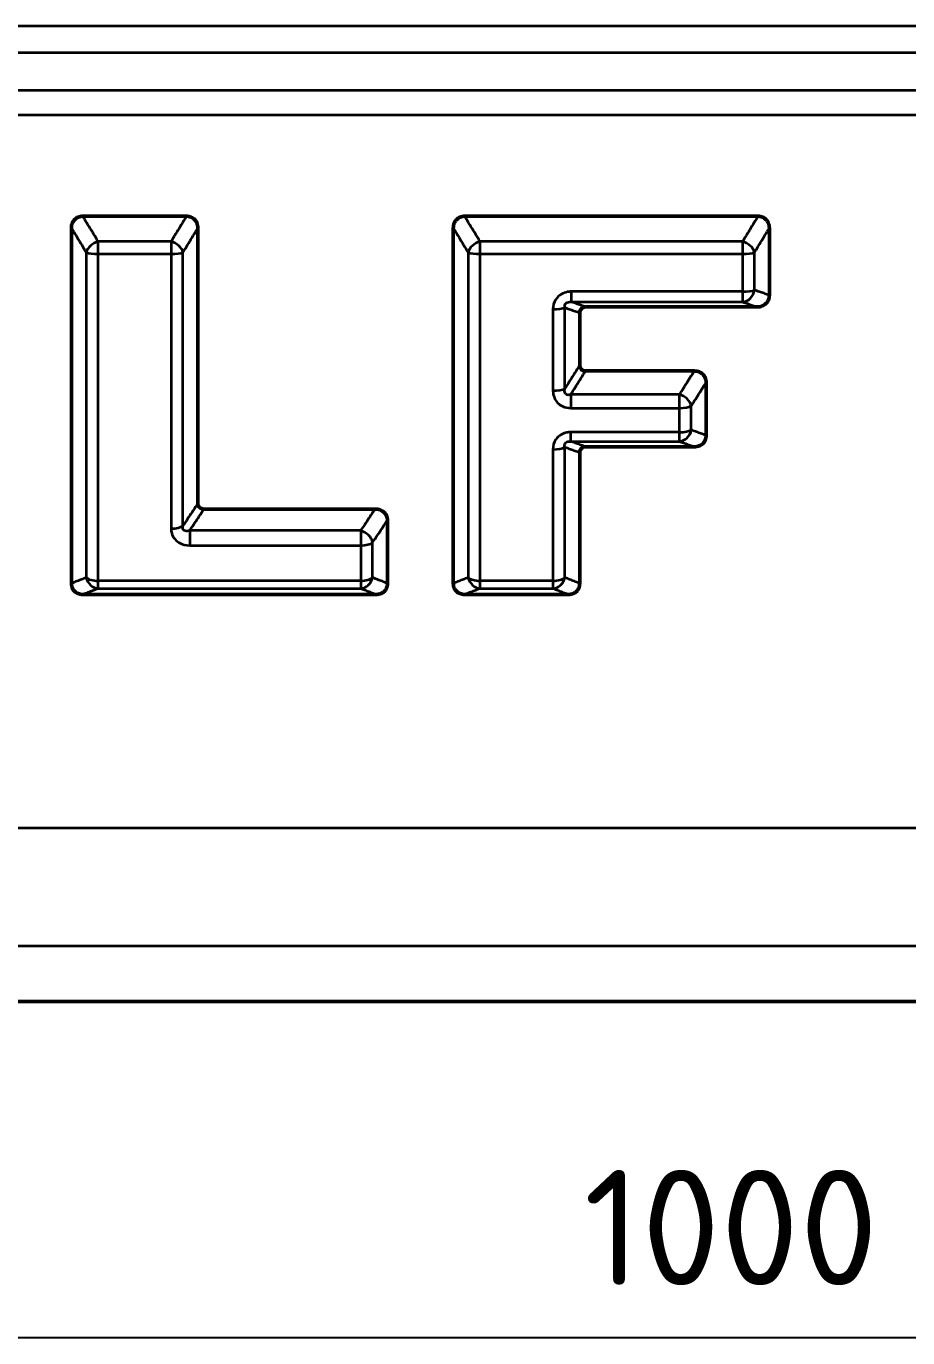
# Model space of a CAD drawing. Header units: millimetres. Extents: x 0 to 2181, y -65 to 1050.
# Drawn here: x 804.7 to 871.7, y 574.1 to 673.7 of the extents above; entities that cross this region are included whole.
import ezdxf

# ---------------------------------------------------------------- set-up
doc = ezdxf.new("R2010")
doc.units = ezdxf.units.MM
doc.header["$LTSCALE"] = 2.5
for name, color, linetype, lineweight in [('Bemaßung (ISO)', 7, 'Continuous', 25), ('Sichtbar (ISO)', 7, 'Continuous', 50), ('Sichtbar schmal (ISO)', 7, 'Continuous', 35)]:
    doc.layers.add(name, color=color, linetype=linetype, lineweight=lineweight)
doc.styles.add('Notiztext (DIN)', font='isocpeur.ttf')

msp = doc.modelspace()

# ---------------------------------------------------------------- linework, layer by layer
at = {"layer": 'Bemaßung (ISO)'}
msp.add_line((1357.662, 574.13), (357.662, 574.13), dxfattribs=at)
at = {"layer": 'Sichtbar (ISO)'}
for p, q in [((808.157, 631.415), (808.157, 658.403)), ((809.02, 659.301), (816.895, 659.301)), ((817.757, 658.403), (817.757, 637.49)), ((837.157, 631.415), (837.157, 658.403)), ((838.02, 659.301), (860.295, 659.301)), ((861.157, 658.403), (861.157, 653.301)), ((860.223, 652.413), (847.224, 652.413)), ((846.757, 651.97), (846.757, 647.989)), ((847.205, 647.551), (855.46, 647.551)), ((856.357, 646.674), (856.357, 642.658)), ((855.461, 641.792), (847.204, 641.792)), ((846.757, 641.361), (846.757, 631.415)), ((818.227, 637.066), (831.215, 637.066)), ((832.157, 636.215), (832.157, 631.415)), ((831.317, 630.583), (808.998, 630.583)), ((845.917, 630.583), (837.998, 630.583)), ((1351.662, 599.661), (363.662, 599.661))]:
    msp.add_line(p, q, dxfattribs=at)
for points, knots in [([(808.157, 658.403), (808.157, 658.537), (808.181, 658.67), (808.276, 658.896), (808.338, 658.989), (808.492, 659.139), (808.579, 659.196), (808.785, 659.28), (808.902, 659.301), (809.02, 659.301)], [0, 0, 0, 0, 0.0408873, 0.0408873, 0.0747294, 0.0747294, 0.1063303, 0.1063303, 0.1418583, 0.1418583, 0.1418583, 0.1418583]), ([(816.895, 659.301), (817.013, 659.301), (817.131, 659.28), (817.339, 659.195), (817.428, 659.136), (817.578, 658.987), (817.636, 658.899), (817.705, 658.741), (817.724, 658.676), (817.751, 658.542), (817.757, 658.473), (817.757, 658.403)], [0, 0, 0, 0, 0.0356312, 0.0356312, 0.0677717, 0.0677717, 0.0998289, 0.0998289, 0.1202428, 0.1202428, 0.1415178, 0.1415178, 0.1415178, 0.1415178]), ([(837.157, 658.403), (837.157, 658.537), (837.181, 658.67), (837.276, 658.896), (837.338, 658.989), (837.492, 659.139), (837.579, 659.196), (837.785, 659.28), (837.902, 659.301), (838.02, 659.301)], [0, 0, 0, 0, 0.0408873, 0.0408873, 0.0747294, 0.0747294, 0.1063303, 0.1063303, 0.1418583, 0.1418583, 0.1418583, 0.1418583]), ([(860.295, 659.301), (860.413, 659.301), (860.531, 659.28), (860.739, 659.195), (860.828, 659.136), (860.978, 658.987), (861.036, 658.899), (861.105, 658.741), (861.124, 658.676), (861.151, 658.542), (861.157, 658.473), (861.157, 658.403)], [0, 0, 0, 0, 0.0356305, 0.0356305, 0.0677733, 0.0677733, 0.0998277, 0.0998277, 0.120245, 0.120245, 0.1415178, 0.1415178, 0.1415178, 0.1415178]), ([(847.224, 652.413), (847.157, 652.413), (847.09, 652.401), (846.974, 652.354), (846.925, 652.322), (846.845, 652.243), (846.814, 652.197), (846.769, 652.091), (846.757, 652.031), (846.757, 651.97)], [0, 0, 0, 0, 0.02008987, 0.02008987, 0.03773971, 0.03773971, 0.05457393, 0.05457393, 0.07322734, 0.07322734, 0.07322734, 0.07322734]), ([(861.157, 653.301), (861.157, 653.178), (861.134, 653.058), (861.042, 652.841), (860.978, 652.748), (860.815, 652.591), (860.72, 652.531), (860.492, 652.437), (860.358, 652.413), (860.223, 652.413)], [0, 0, 0, 0, 0.037585, 0.037585, 0.0721212, 0.0721212, 0.1061635, 0.1061635, 0.1466204, 0.1466204, 0.1466204, 0.1466204]), ([(846.757, 647.989), (846.757, 647.926), (846.769, 647.864), (846.816, 647.756), (846.847, 647.71), (846.926, 647.635), (846.971, 647.606), (847.079, 647.562), (847.142, 647.551), (847.205, 647.551)], [0, 0, 0, 0, 0.01950361, 0.01950361, 0.03648029, 0.03648029, 0.052793, 0.052793, 0.07178208, 0.07178208, 0.07178208, 0.07178208]), ([(855.46, 647.551), (855.587, 647.551), (855.712, 647.529), (855.931, 647.441), (856.025, 647.381), (856.18, 647.229), (856.24, 647.14), (856.334, 646.927), (856.357, 646.801), (856.357, 646.674)], [0, 0, 0, 0, 0.0379163, 0.0379163, 0.0715944, 0.0715944, 0.1044454, 0.1044454, 0.1438272, 0.1438272, 0.1438272, 0.1438272]), ([(856.357, 642.658), (856.357, 642.534), (856.334, 642.41), (856.241, 642.196), (856.178, 642.106), (856.02, 641.957), (855.929, 641.9), (855.712, 641.814), (855.587, 641.792), (855.461, 641.792)], [0, 0, 0, 0, 0.0390959, 0.0390959, 0.0731979, 0.0731979, 0.1059414, 0.1059414, 0.1438586, 0.1438586, 0.1438586, 0.1438586]), ([(847.204, 641.792), (847.141, 641.792), (847.079, 641.781), (846.97, 641.738), (846.923, 641.708), (846.846, 641.634), (846.816, 641.591), (846.769, 641.486), (846.757, 641.424), (846.757, 641.361)], [0, 0, 0, 0, 0.01889841, 0.01889841, 0.03566347, 0.03566347, 0.05201727, 0.05201727, 0.07170254, 0.07170254, 0.07170254, 0.07170254]), ([(817.757, 637.49), (817.757, 637.432), (817.769, 637.375), (817.815, 637.272), (817.847, 637.227), (817.928, 637.152), (817.975, 637.123), (818.091, 637.077), (818.159, 637.066), (818.227, 637.066)], [0, 0, 0, 0, 0.0186484, 0.0186484, 0.03583133, 0.03583133, 0.05290136, 0.05290136, 0.07340317, 0.07340317, 0.07340317, 0.07340317]), ([(831.215, 637.066), (831.351, 637.066), (831.485, 637.043), (831.72, 636.951), (831.819, 636.89), (831.982, 636.736), (832.045, 636.647), (832.135, 636.444), (832.157, 636.33), (832.157, 636.215)], [0, 0, 0, 0, 0.0406708, 0.0406708, 0.0764222, 0.0764222, 0.1104261, 0.1104261, 0.1475409, 0.1475409, 0.1475409, 0.1475409]), ([(808.998, 630.583), (808.885, 630.583), (808.773, 630.601), (808.574, 630.676), (808.489, 630.727), (808.342, 630.86), (808.284, 630.94), (808.214, 631.086), (808.193, 631.149), (808.164, 631.279), (808.157, 631.347), (808.157, 631.415)], [0, 0, 0, 0, 0.0340297, 0.0340297, 0.0648915, 0.0648915, 0.0964832, 0.0964832, 0.1179801, 0.1179801, 0.1405379, 0.1405379, 0.1405379, 0.1405379]), ([(832.157, 631.415), (832.157, 631.287), (832.133, 631.159), (832.036, 630.948), (831.975, 630.862), (831.823, 630.725), (831.738, 630.674), (831.539, 630.601), (831.429, 630.583), (831.317, 630.583)], [0, 0, 0, 0, 0.0424636, 0.0424636, 0.0763046, 0.0763046, 0.1072296, 0.1072296, 0.1410173, 0.1410173, 0.1410173, 0.1410173]), ([(837.998, 630.583), (837.885, 630.583), (837.773, 630.601), (837.574, 630.676), (837.489, 630.727), (837.342, 630.86), (837.284, 630.94), (837.214, 631.086), (837.193, 631.149), (837.164, 631.279), (837.157, 631.347), (837.157, 631.415)], [0, 0, 0, 0, 0.0340297, 0.0340297, 0.0648915, 0.0648915, 0.0964832, 0.0964832, 0.1179801, 0.1179801, 0.1405379, 0.1405379, 0.1405379, 0.1405379]), ([(846.757, 631.415), (846.757, 631.287), (846.733, 631.159), (846.636, 630.948), (846.575, 630.862), (846.423, 630.725), (846.338, 630.674), (846.14, 630.601), (846.029, 630.583), (845.917, 630.583)], [0, 0, 0, 0, 0.042463, 0.042463, 0.076304, 0.076304, 0.1072292, 0.1072292, 0.1410173, 0.1410173, 0.1410173, 0.1410173])]:
    msp.add_open_spline(points, degree=3, knots=knots, dxfattribs=at)
at = {"layer": 'Sichtbar schmal (ISO)'}
for p, q in [((974.235, 673.732), (741.09, 673.732)), ((741.09, 671.732), (974.235, 671.732)), ((974.736, 668.843), (740.589, 668.843)), ((740.589, 667.012), (974.736, 667.012)), ((815.723, 657.383), (810.192, 657.383)), ((810.192, 656.444), (810.192, 657.383)), ((815.723, 657.383), (815.723, 656.444)), ((859.123, 657.383), (839.192, 657.383)), ((839.192, 656.444), (839.192, 657.383)), ((859.123, 657.383), (859.123, 656.444)), ((810.192, 656.444), (815.723, 656.444)), ((839.192, 656.444), (859.123, 656.444)), ((846.128, 652.795), (846.128, 653.578)), ((859.122, 653.578), (846.128, 653.578)), ((859.122, 653.578), (859.122, 652.795)), ((846.128, 652.795), (859.122, 652.795)), ((846.072, 645.763), (846.072, 644.739)), ((854.321, 645.763), (846.072, 645.763)), ((854.321, 645.763), (854.321, 644.739)), ((846.072, 644.739), (854.321, 644.739)), ((846.072, 642.204), (846.072, 642.904)), ((854.321, 642.904), (846.072, 642.904)), ((854.321, 642.904), (854.321, 642.204)), ((846.072, 642.204), (854.321, 642.204)), ((817.143, 635.433), (817.143, 634.306)), ((830.123, 635.433), (817.143, 635.433)), ((830.123, 635.433), (830.123, 634.306)), ((817.143, 634.306), (830.123, 634.306)), ((810.191, 631.042), (810.191, 631.622)), ((830.124, 631.622), (810.191, 631.622)), ((830.124, 631.622), (830.124, 631.042)), ((839.191, 631.042), (839.191, 631.622)), ((844.724, 631.622), (839.191, 631.622)), ((844.724, 631.622), (844.724, 631.042)), ((810.191, 631.042), (830.124, 631.042)), ((839.191, 631.042), (844.724, 631.042)), ((736.122, 612.844), (979.203, 612.844)), ((736.371, 603.899), (978.954, 603.899))]:
    msp.add_line(p, q, dxfattribs=at)
for centre, major_axis, ratio, start_param, end_param in [((810.192, 656.632), (-0.853, -0.522), 0.696904, 4.309109, 5.663298), ((815.723, 656.632), (-0.853, 0.522), 0.696904, 3.76148, 5.115669), ((839.192, 656.632), (-0.853, -0.522), 0.696904, 4.309109, 5.663298), ((859.123, 656.632), (-0.853, 0.522), 0.696904, 3.76148, 5.115669), ((810.192, 656.632), (-1, 0), 0.187569, 0.438034, 1.570766), ((815.723, 656.632), (-1, 0), 0.187569, 1.570827, 2.703559), ((839.192, 656.632), (-1, 0), 0.187569, 0.438034, 1.570766), ((859.123, 656.632), (-1, 0), 0.187569, 1.570827, 2.703559), ((859.122, 653.783), (1, 0), 0.205963, 4.712418, 5.845766), ((859.122, 653.783), (-0.328, -0.945), 0.90549, 0.365678, 1.78665), ((844.722, 652.454), (1, 0), 0.215025, 4.712417, 5.846019), ((844.722, 646.318), (1, 0), 0.261355, 4.712401, 5.846792), ((854.321, 645.011), (-0.843, 0.538), 0.692701, 3.740619, 5.128666), ((854.321, 645.011), (-1, 0), 0.272306, 1.570802, 2.705253), ((854.321, 643.192), (1, 0), 0.288273, 4.712383, 5.846833), ((854.321, 643.192), (-0.339, -0.941), 0.91099, 0.376788, 1.764752), ((844.722, 641.897), (1, 0), 0.300191, 4.712372, 5.846754), ((815.722, 635.946), (1, 0), 0.361641, 4.712287, 5.845349), ((830.123, 634.682), (-0.83, 0.557), 0.687276, 3.713759, 5.144489), ((830.123, 634.682), (-1, 0), 0.376322, 1.570665, 2.703163), ((810.191, 632.031), (1, -0.001), 0.40926, 3.581738, 4.712606), ((810.191, 632.031), (0.358, -0.934), 0.919136, 4.549938, 5.887759), ((830.124, 632.031), (1, 0.001), 0.40926, 4.712172, 5.84304), ((830.124, 632.031), (0.358, 0.934), 0.919136, 3.537019, 4.87484), ((839.191, 632.031), (1, -0.001), 0.40926, 3.581738, 4.712606), ((839.191, 632.031), (0.358, -0.934), 0.919136, 4.549938, 5.887759), ((844.724, 632.031), (1, 0.001), 0.40926, 4.712172, 5.84304), ((844.724, 632.031), (0.358, 0.934), 0.919136, 3.537019, 4.87484)]:
    msp.add_ellipse(centre, major_axis=major_axis, ratio=ratio, start_param=start_param, end_param=end_param, dxfattribs=at)
for points, knots in [([(808.157, 658.403), (808.273, 658.212), (808.39, 658.022), (808.622, 657.641), (808.738, 657.451), (808.854, 657.26), (808.965, 657.079), (809.075, 656.898), (809.219, 656.662), (809.253, 656.607), (809.287, 656.552)], [-0.3636161, -0.3636161, -0.3636161, -0.3636161, -0.2703775, -0.2703775, -0.1771389, -0.1771389, -0.1771389, -0.0885695, -0.0885695, -0.0615652, -0.0615652, -0.0615652, -0.0615652]), ([(810.192, 657.383), (810.159, 657.438), (810.125, 657.493), (809.981, 657.729), (809.87, 657.91), (809.76, 658.09), (809.643, 658.28), (809.527, 658.47), (809.295, 658.851), (809.179, 659.041), (809.063, 659.231), (809.049, 659.254), (809.035, 659.278), (809.02, 659.301)], [0.0615652, 0.0615652, 0.0615652, 0.0615652, 0.0885695, 0.0885695, 0.1771389, 0.1771389, 0.1771389, 0.2703775, 0.2703775, 0.3636161, 0.3636161, 0.3636161, 0.3750396, 0.3750396, 0.3750396, 0.3750396]), ([(816.895, 659.301), (816.88, 659.278), (816.866, 659.254), (816.852, 659.231), (816.736, 659.041), (816.62, 658.851), (816.388, 658.472), (816.272, 658.282), (816.156, 658.092), (816.046, 657.911), (815.935, 657.73), (815.79, 657.494), (815.757, 657.439), (815.723, 657.383)], [-0.0114235, -0.0114235, -0.0114235, -0.0114235, 0, 0, 0, 0.093095, 0.093095, 0.1861901, 0.1861901, 0.1861901, 0.2749031, 0.2749031, 0.3020509, 0.3020509, 0.3020509, 0.3020509]), ([(816.628, 656.552), (816.662, 656.607), (816.696, 656.663), (816.841, 656.899), (816.951, 657.081), (817.062, 657.262), (817.178, 657.452), (817.294, 657.642), (817.526, 658.022), (817.642, 658.213), (817.757, 658.403)], [-0.3020509, -0.3020509, -0.3020509, -0.3020509, -0.2749031, -0.2749031, -0.1861901, -0.1861901, -0.1861901, -0.093095, -0.093095, 0, 0, 0, 0]), ([(837.157, 658.403), (837.273, 658.212), (837.39, 658.022), (837.622, 657.641), (837.738, 657.451), (837.854, 657.26), (837.965, 657.079), (838.075, 656.898), (838.219, 656.662), (838.253, 656.607), (838.287, 656.552)], [0, 0, 0, 0, 0.0932386, 0.0932386, 0.1864772, 0.1864772, 0.1864772, 0.2750466, 0.2750466, 0.3020509, 0.3020509, 0.3020509, 0.3020509]), ([(839.192, 657.383), (839.159, 657.438), (839.125, 657.493), (838.981, 657.729), (838.87, 657.91), (838.76, 658.09), (838.643, 658.28), (838.527, 658.47), (838.295, 658.851), (838.179, 659.041), (838.063, 659.231), (838.049, 659.254), (838.035, 659.278), (838.02, 659.301)], [-0.3020509, -0.3020509, -0.3020509, -0.3020509, -0.2750466, -0.2750466, -0.1864772, -0.1864772, -0.1864772, -0.0932386, -0.0932386, 0, 0, 0, 0.0114235, 0.0114235, 0.0114235, 0.0114235]), ([(860.295, 659.301), (860.28, 659.278), (860.266, 659.254), (860.252, 659.231), (860.142, 659.05), (860.031, 658.87), (859.811, 658.508), (859.7, 658.328), (859.59, 658.147), (859.474, 657.957), (859.357, 657.767), (859.202, 657.512), (859.162, 657.448), (859.123, 657.383)], [-0.0114235, -0.0114235, -0.0114235, -0.0114235, 0, 0, 0, 0.0886044, 0.0886044, 0.1772088, 0.1772088, 0.1772088, 0.2704125, 0.2704125, 0.3020509, 0.3020509, 0.3020509, 0.3020509]), ([(860.028, 656.552), (860.068, 656.617), (860.107, 656.681), (860.263, 656.936), (860.379, 657.126), (860.495, 657.317), (860.606, 657.498), (860.716, 657.679), (860.937, 658.041), (861.047, 658.222), (861.157, 658.403)], [-0.3020509, -0.3020509, -0.3020509, -0.3020509, -0.2704125, -0.2704125, -0.1772088, -0.1772088, -0.1772088, -0.0886044, -0.0886044, 0, 0, 0, 0]), ([(809.287, 656.552), (809.287, 652.328), (809.287, 648.132), (809.287, 639.866), (809.287, 635.793), (809.286, 631.857)], [-2.573691, -2.573691, -2.573691, -2.573691, -1.286846, -1.286846, 0, 0, 0, 0]), ([(810.191, 631.622), (810.193, 635.586), (810.193, 639.683), (810.193, 647.991), (810.193, 652.205), (810.192, 656.444)], [0, 0, 0, 0, 1.286846, 1.286846, 2.573691, 2.573691, 2.573691, 2.573691]), ([(815.723, 656.444), (815.722, 652.903), (815.722, 649.382), (815.721, 642.412), (815.722, 638.963), (815.722, 635.585)], [0, 0, 0, 0, 1.074717, 1.074717, 2.149434, 2.149434, 2.149434, 2.149434]), ([(816.628, 635.793), (816.628, 639.15), (816.628, 642.58), (816.628, 649.517), (816.628, 653.024), (816.628, 656.552)], [-2.149434, -2.149434, -2.149434, -2.149434, -1.074717, -1.074717, 0, 0, 0, 0]), ([(838.287, 656.552), (838.287, 652.328), (838.287, 648.132), (838.287, 639.866), (838.287, 635.793), (838.286, 631.857)], [-2.573691, -2.573691, -2.573691, -2.573691, -1.286846, -1.286846, 0, 0, 0, 0]), ([(839.191, 631.622), (839.193, 635.586), (839.193, 639.683), (839.193, 647.991), (839.193, 652.205), (839.192, 656.444)], [0, 0, 0, 0, 1.286846, 1.286846, 2.573691, 2.573691, 2.573691, 2.573691]), ([(859.123, 656.444), (859.123, 655.966), (859.123, 655.487), (859.122, 654.532), (859.122, 654.054), (859.122, 653.578)], [0, 0, 0, 0, 0.1452473, 0.1452473, 0.2904946, 0.2904946, 0.2904946, 0.2904946]), ([(860.028, 653.696), (860.028, 654.171), (860.028, 654.647), (860.028, 655.599), (860.028, 656.075), (860.028, 656.552)], [-0.2904946, -0.2904946, -0.2904946, -0.2904946, -0.1452473, -0.1452473, 0, 0, 0, 0]), ([(846.128, 653.578), (846.027, 653.578), (845.926, 653.569), (845.669, 653.52), (845.516, 653.465), (845.195, 653.282), (845.039, 653.136), (844.79, 652.746), (844.722, 652.492), (844.722, 652.239)], [0, 0, 0, 0, 0.0302154, 0.0302154, 0.07856, 0.07856, 0.141408, 0.141408, 0.2186298, 0.2186298, 0.2186298, 0.2186298]), ([(861.157, 653.301), (861.148, 653.304), (861.138, 653.308), (861.129, 653.311), (861.023, 653.348), (860.917, 653.385), (860.705, 653.459), (860.599, 653.497), (860.493, 653.534), (860.37, 653.577), (860.248, 653.619), (860.093, 653.673), (860.061, 653.685), (860.028, 653.696)], [-0.0071672, -0.0071672, -0.0071672, -0.0071672, 0, 0, 0, 0.0794946, 0.0794946, 0.1589892, 0.1589892, 0.1589892, 0.2505337, 0.2505337, 0.274878, 0.274878, 0.274878, 0.274878]), ([(845.628, 652.363), (845.605, 652.454), (845.613, 652.544), (845.688, 652.676), (845.743, 652.723), (845.868, 652.777), (845.931, 652.791), (846.04, 652.799), (846.084, 652.799), (846.128, 652.795)], [-0.2186298, -0.2186298, -0.2186298, -0.2186298, -0.141408, -0.141408, -0.07856, -0.07856, -0.0302154, -0.0302154, 0, 0, 0, 0]), ([(847.224, 652.413), (847.219, 652.414), (847.215, 652.416), (847.21, 652.417), (847.092, 652.459), (846.973, 652.5), (846.736, 652.583), (846.617, 652.625), (846.498, 652.666), (846.386, 652.705), (846.274, 652.744), (846.151, 652.787), (846.139, 652.791), (846.128, 652.795)], [-0.0033157, -0.0033157, -0.0033157, -0.0033157, 0, 0, 0, 0.0893542, 0.0893542, 0.1787083, 0.1787083, 0.1787083, 0.2627045, 0.2627045, 0.2713695, 0.2713695, 0.2713695, 0.2713695]), ([(859.122, 652.795), (859.155, 652.784), (859.187, 652.773), (859.342, 652.719), (859.464, 652.676), (859.587, 652.634), (859.693, 652.597), (859.799, 652.56), (860.011, 652.487), (860.117, 652.45), (860.223, 652.413)], [-0.274878, -0.274878, -0.274878, -0.274878, -0.2505337, -0.2505337, -0.1589892, -0.1589892, -0.1589892, -0.0794946, -0.0794946, 0, 0, 0, 0]), ([(844.722, 652.239), (844.722, 651.204), (844.722, 650.17), (844.722, 648.109), (844.722, 647.082), (844.722, 646.057)], [0, 0, 0, 0, 0.3158512, 0.3158512, 0.6317023, 0.6317023, 0.6317023, 0.6317023]), ([(845.628, 646.208), (845.628, 647.228), (845.628, 648.251), (845.628, 650.303), (845.628, 651.332), (845.628, 652.363)], [-0.6317023, -0.6317023, -0.6317023, -0.6317023, -0.3158512, -0.3158512, 0, 0, 0, 0]), ([(845.628, 652.363), (845.655, 652.353), (845.682, 652.344), (845.821, 652.296), (845.933, 652.257), (846.045, 652.218), (846.164, 652.177), (846.283, 652.136), (846.52, 652.053), (846.639, 652.012), (846.757, 651.97)], [-0.2831053, -0.2831053, -0.2831053, -0.2831053, -0.2627045, -0.2627045, -0.1787083, -0.1787083, -0.1787083, -0.0893542, -0.0893542, 0, 0, 0, 0]), ([(846.757, 647.989), (846.756, 647.986), (846.754, 647.983), (846.752, 647.98), (846.634, 647.794), (846.516, 647.608), (846.28, 647.236), (846.163, 647.05), (846.044, 646.864), (845.93, 646.684), (845.816, 646.504), (845.677, 646.285), (845.652, 646.247), (845.628, 646.208)], [-0.0014552, -0.0014552, -0.0014552, -0.0014552, 0, 0, 0, 0.0917967, 0.0917967, 0.1835934, 0.1835934, 0.1835934, 0.2723999, 0.2723999, 0.2915319, 0.2915319, 0.2915319, 0.2915319]), ([(846.072, 645.763), (846.1, 645.806), (846.127, 645.85), (846.269, 646.073), (846.383, 646.253), (846.498, 646.434), (846.616, 646.62), (846.734, 646.806), (846.969, 647.179), (847.087, 647.365), (847.205, 647.551)], [-0.2937934, -0.2937934, -0.2937934, -0.2937934, -0.2723999, -0.2723999, -0.1835934, -0.1835934, -0.1835934, -0.0917967, -0.0917967, 0, 0, 0, 0]), ([(855.46, 647.551), (855.457, 647.546), (855.454, 647.542), (855.451, 647.537), (855.343, 647.366), (855.234, 647.196), (855.017, 646.854), (854.908, 646.684), (854.8, 646.513), (854.689, 646.34), (854.579, 646.166), (854.419, 645.916), (854.37, 645.84), (854.321, 645.763)], [-0.0023233, -0.0023233, -0.0023233, -0.0023233, 0, 0, 0, 0.0841927, 0.0841927, 0.1683853, 0.1683853, 0.1683853, 0.2538572, 0.2538572, 0.2916981, 0.2916981, 0.2916981, 0.2916981]), ([(855.228, 644.896), (855.277, 644.973), (855.326, 645.05), (855.485, 645.301), (855.596, 645.474), (855.706, 645.648), (855.815, 645.819), (855.923, 645.99), (856.14, 646.332), (856.249, 646.503), (856.357, 646.674)], [-0.2916981, -0.2916981, -0.2916981, -0.2916981, -0.2538572, -0.2538572, -0.1683853, -0.1683853, -0.1683853, -0.0841927, -0.0841927, 0, 0, 0, 0]), ([(844.722, 646.057), (844.722, 645.87), (844.756, 645.683), (844.948, 645.235), (845.172, 645.003), (845.642, 644.782), (845.857, 644.739), (846.072, 644.739)], [0, 0, 0, 0, 0.0576064, 0.0576064, 0.1497767, 0.1497767, 0.2142389, 0.2142389, 0.2142389, 0.2142389]), ([(846.072, 645.763), (845.979, 645.729), (845.89, 645.717), (845.71, 645.753), (845.638, 645.833), (845.603, 646.026), (845.608, 646.114), (845.628, 646.208)], [-0.2142389, -0.2142389, -0.2142389, -0.2142389, -0.1497767, -0.1497767, -0.0576064, -0.0576064, 0, 0, 0, 0]), ([(854.321, 644.739), (854.321, 644.433), (854.321, 644.126), (854.321, 643.515), (854.321, 643.209), (854.321, 642.904)], [0, 0, 0, 0, 0.0947583, 0.0947583, 0.1895166, 0.1895166, 0.1895166, 0.1895166]), ([(855.228, 643.07), (855.228, 643.374), (855.228, 643.678), (855.228, 644.287), (855.228, 644.591), (855.228, 644.896)], [-0.1895166, -0.1895166, -0.1895166, -0.1895166, -0.0947583, -0.0947583, 0, 0, 0, 0]), ([(846.072, 642.904), (845.977, 642.904), (845.882, 642.896), (845.639, 642.851), (845.494, 642.8), (845.191, 642.631), (845.044, 642.495), (844.791, 642.117), (844.722, 641.855), (844.722, 641.596)], [0, 0, 0, 0, 0.0285232, 0.0285232, 0.0741604, 0.0741604, 0.1334887, 0.1334887, 0.2141774, 0.2141774, 0.2141774, 0.2141774]), ([(856.357, 642.658), (856.249, 642.698), (856.141, 642.737), (855.924, 642.817), (855.815, 642.856), (855.707, 642.896), (855.596, 642.936), (855.486, 642.976), (855.326, 643.035), (855.277, 643.053), (855.228, 643.07)], [0, 0, 0, 0, 0.0841234, 0.0841234, 0.1682468, 0.1682468, 0.1682468, 0.2536747, 0.2536747, 0.2917674, 0.2917674, 0.2917674, 0.2917674]), ([(844.722, 641.596), (844.722, 639.904), (844.722, 638.223), (844.723, 634.894), (844.723, 633.246), (844.724, 631.622)], [0, 0, 0, 0, 0.527394, 0.527394, 1.054789, 1.054789, 1.054789, 1.054789]), ([(845.628, 641.77), (845.6, 641.865), (845.602, 641.959), (845.67, 642.09), (845.72, 642.135), (845.833, 642.186), (845.89, 642.2), (845.99, 642.208), (846.031, 642.207), (846.072, 642.204)], [-0.2141774, -0.2141774, -0.2141774, -0.2141774, -0.1334887, -0.1334887, -0.0741604, -0.0741604, -0.0285232, -0.0285232, 0, 0, 0, 0]), ([(845.629, 631.857), (845.628, 633.47), (845.628, 635.107), (845.628, 638.415), (845.628, 640.086), (845.628, 641.77)], [-1.054789, -1.054789, -1.054789, -1.054789, -0.527394, -0.527394, 0, 0, 0, 0]), ([(845.628, 641.77), (845.654, 641.76), (845.68, 641.751), (845.822, 641.7), (845.938, 641.658), (846.054, 641.616), (846.17, 641.574), (846.287, 641.532), (846.519, 641.448), (846.635, 641.406), (846.751, 641.364), (846.753, 641.363), (846.755, 641.362), (846.757, 641.361)], [0.0697074, 0.0697074, 0.0697074, 0.0697074, 0.0900983, 0.0900983, 0.1801965, 0.1801965, 0.1801965, 0.2707691, 0.2707691, 0.3613417, 0.3613417, 0.3613417, 0.3629354, 0.3629354, 0.3629354, 0.3629354]), ([(847.204, 641.792), (847.088, 641.834), (846.972, 641.877), (846.74, 641.961), (846.624, 642.004), (846.507, 642.046), (846.391, 642.088), (846.276, 642.13), (846.13, 642.183), (846.101, 642.193), (846.072, 642.204)], [-0.3613417, -0.3613417, -0.3613417, -0.3613417, -0.2707691, -0.2707691, -0.1801965, -0.1801965, -0.1801965, -0.0900983, -0.0900983, -0.067334, -0.067334, -0.067334, -0.067334]), ([(854.321, 642.204), (854.371, 642.186), (854.42, 642.168), (854.58, 642.111), (854.69, 642.071), (854.8, 642.031), (854.909, 641.992), (855.017, 641.953), (855.234, 641.874), (855.343, 641.835), (855.451, 641.796), (855.454, 641.794), (855.458, 641.793), (855.461, 641.792)], [-0.2917674, -0.2917674, -0.2917674, -0.2917674, -0.2536747, -0.2536747, -0.1682468, -0.1682468, -0.1682468, -0.0841234, -0.0841234, 0, 0, 0, 0.0024985, 0.0024985, 0.0024985, 0.0024985]), ([(817.757, 637.49), (817.641, 637.315), (817.524, 637.139), (817.291, 636.788), (817.174, 636.613), (817.058, 636.438), (816.945, 636.268), (816.831, 636.098), (816.688, 635.883), (816.658, 635.838), (816.628, 635.793)], [0, 0, 0, 0, 0.08725, 0.08725, 0.1744999, 0.1744999, 0.1744999, 0.2589264, 0.2589264, 0.2813312, 0.2813312, 0.2813312, 0.2813312]), ([(817.143, 635.433), (817.152, 635.448), (817.162, 635.462), (817.284, 635.646), (817.397, 635.816), (817.511, 635.986), (817.627, 636.162), (817.744, 636.338), (817.977, 636.689), (818.094, 636.865), (818.21, 637.041), (818.216, 637.049), (818.221, 637.057), (818.227, 637.066)], [-0.2660122, -0.2660122, -0.2660122, -0.2660122, -0.2589264, -0.2589264, -0.1744999, -0.1744999, -0.1744999, -0.08725, -0.08725, 0, 0, 0, 0.0041341, 0.0041341, 0.0041341, 0.0041341]), ([(831.215, 637.066), (831.111, 636.909), (831.006, 636.752), (830.797, 636.439), (830.692, 636.283), (830.587, 636.126), (830.465, 635.944), (830.343, 635.761), (830.188, 635.53), (830.155, 635.482), (830.123, 635.433)], [0, 0, 0, 0, 0.0778339, 0.0778339, 0.1556677, 0.1556677, 0.1556677, 0.2463692, 0.2463692, 0.2704631, 0.2704631, 0.2704631, 0.2704631]), ([(815.722, 635.585), (815.723, 635.495), (815.732, 635.405), (815.781, 635.176), (815.836, 635.04), (816.017, 634.758), (816.16, 634.622), (816.568, 634.376), (816.856, 634.306), (817.143, 634.306)], [0, 0, 0, 0, 0.0285881, 0.0285881, 0.0743291, 0.0743291, 0.1337925, 0.1337925, 0.2197385, 0.2197385, 0.2197385, 0.2197385]), ([(817.143, 635.433), (817.016, 635.387), (816.895, 635.373), (816.736, 635.42), (816.685, 635.459), (816.63, 635.56), (816.618, 635.614), (816.616, 635.711), (816.62, 635.752), (816.628, 635.793)], [-0.2197385, -0.2197385, -0.2197385, -0.2197385, -0.1337925, -0.1337925, -0.0743291, -0.0743291, -0.0285881, -0.0285881, 0, 0, 0, 0]), ([(831.028, 634.522), (831.061, 634.571), (831.093, 634.62), (831.248, 634.851), (831.37, 635.034), (831.493, 635.217), (831.597, 635.374), (831.702, 635.531), (831.912, 635.845), (832.016, 636.002), (832.121, 636.16), (832.133, 636.178), (832.145, 636.196), (832.157, 636.215)], [-0.2704631, -0.2704631, -0.2704631, -0.2704631, -0.2463692, -0.2463692, -0.1556677, -0.1556677, -0.1556677, -0.0778339, -0.0778339, 0, 0, 0, 0.0091271, 0.0091271, 0.0091271, 0.0091271]), ([(831.029, 631.857), (831.029, 632.298), (831.029, 632.74), (831.028, 633.629), (831.028, 634.075), (831.028, 634.522)], [-0.2882686, -0.2882686, -0.2882686, -0.2882686, -0.1441343, -0.1441343, 0, 0, 0, 0]), ([(830.123, 634.306), (830.123, 633.855), (830.123, 633.406), (830.124, 632.511), (830.124, 632.066), (830.124, 631.622)], [0, 0, 0, 0, 0.1441343, 0.1441343, 0.2882686, 0.2882686, 0.2882686, 0.2882686]), ([(809.286, 631.857), (809.25, 631.843), (809.213, 631.828), (809.069, 631.772), (808.961, 631.73), (808.853, 631.688), (808.737, 631.643), (808.621, 631.597), (808.389, 631.506), (808.273, 631.461), (808.157, 631.415)], [-0.308056, -0.308056, -0.308056, -0.308056, -0.2782217, -0.2782217, -0.1901013, -0.1901013, -0.1901013, -0.0950507, -0.0950507, 0, 0, 0, 0]), ([(832.157, 631.415), (832.048, 631.458), (831.938, 631.502), (831.718, 631.588), (831.608, 631.631), (831.498, 631.674), (831.384, 631.718), (831.27, 631.763), (831.114, 631.824), (831.071, 631.84), (831.029, 631.857)], [0, 0, 0, 0, 0.0901755, 0.0901755, 0.1803511, 0.1803511, 0.1803511, 0.2733466, 0.2733466, 0.308056, 0.308056, 0.308056, 0.308056]), ([(838.286, 631.857), (838.25, 631.843), (838.213, 631.828), (838.069, 631.772), (837.961, 631.73), (837.853, 631.688), (837.737, 631.643), (837.621, 631.597), (837.389, 631.506), (837.273, 631.461), (837.157, 631.415)], [-0.308056, -0.308056, -0.308056, -0.308056, -0.2782217, -0.2782217, -0.1901013, -0.1901013, -0.1901013, -0.0950507, -0.0950507, 0, 0, 0, 0]), ([(846.757, 631.415), (846.643, 631.46), (846.529, 631.505), (846.3, 631.595), (846.185, 631.64), (846.07, 631.685), (845.961, 631.727), (845.852, 631.77), (845.705, 631.827), (845.667, 631.842), (845.629, 631.857)], [0, 0, 0, 0, 0.0938972, 0.0938972, 0.1877943, 0.1877943, 0.1877943, 0.2770682, 0.2770682, 0.308056, 0.308056, 0.308056, 0.308056]), ([(808.998, 630.583), (809.02, 630.591), (809.041, 630.599), (809.062, 630.607), (809.178, 630.652), (809.293, 630.697), (809.525, 630.786), (809.641, 630.831), (809.758, 630.876), (809.865, 630.917), (809.973, 630.959), (810.118, 631.014), (810.154, 631.028), (810.191, 631.042)], [-0.0173854, -0.0173854, -0.0173854, -0.0173854, 0, 0, 0, 0.0950507, 0.0950507, 0.1901013, 0.1901013, 0.1901013, 0.2782217, 0.2782217, 0.308056, 0.308056, 0.308056, 0.308056]), ([(830.124, 631.042), (830.167, 631.026), (830.209, 631.01), (830.366, 630.95), (830.479, 630.906), (830.593, 630.862), (830.703, 630.82), (830.813, 630.777), (831.033, 630.692), (831.143, 630.65), (831.253, 630.607), (831.274, 630.599), (831.295, 630.591), (831.317, 630.583)], [-0.308056, -0.308056, -0.308056, -0.308056, -0.2733466, -0.2733466, -0.1803511, -0.1803511, -0.1803511, -0.0901755, -0.0901755, 0, 0, 0, 0.0173854, 0.0173854, 0.0173854, 0.0173854]), ([(837.998, 630.583), (838.02, 630.591), (838.041, 630.599), (838.062, 630.607), (838.178, 630.652), (838.293, 630.697), (838.525, 630.786), (838.641, 630.831), (838.758, 630.876), (838.865, 630.917), (838.973, 630.959), (839.118, 631.014), (839.154, 631.028), (839.191, 631.042)], [-0.0173854, -0.0173854, -0.0173854, -0.0173854, 0, 0, 0, 0.0950507, 0.0950507, 0.1901013, 0.1901013, 0.1901013, 0.2782217, 0.2782217, 0.308056, 0.308056, 0.308056, 0.308056]), ([(844.724, 631.042), (844.762, 631.028), (844.8, 631.013), (844.947, 630.957), (845.057, 630.915), (845.166, 630.873), (845.281, 630.828), (845.395, 630.784), (845.624, 630.696), (845.739, 630.652), (845.853, 630.607), (845.874, 630.599), (845.895, 630.591), (845.917, 630.583)], [-0.308056, -0.308056, -0.308056, -0.308056, -0.2770682, -0.2770682, -0.1877943, -0.1877943, -0.1877943, -0.0938972, -0.0938972, 0, 0, 0, 0.0173854, 0.0173854, 0.0173854, 0.0173854])]:
    msp.add_open_spline(points, degree=3, knots=knots, dxfattribs=at)

# ---------------------------------------------------------------- texts
at = {"layer": 'Bemaßung (ISO)', "insert": (847.069, 578.13), "char_height": 8.75, "attachment_point": 7, "style": 'Notiztext (DIN)'}
msp.add_mtext('1000', dxfattribs=at)

doc.saveas('drawing.dxf')
